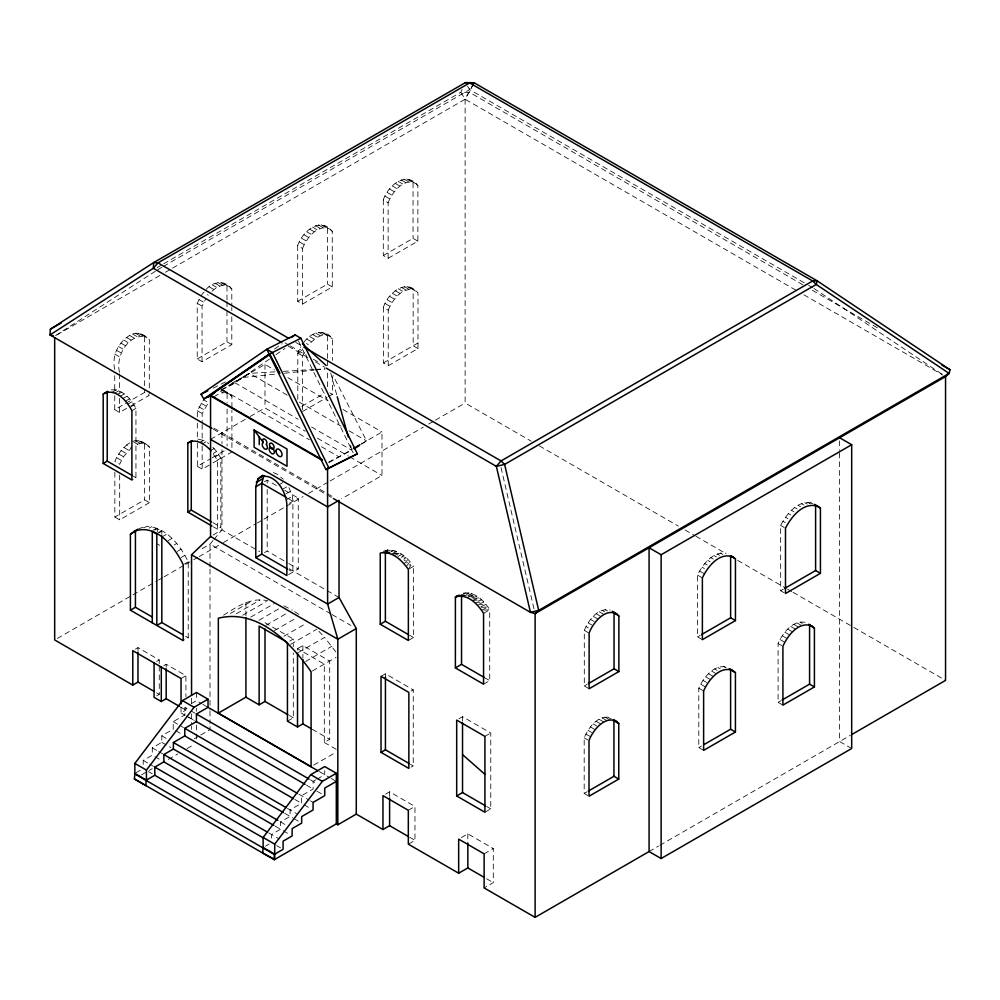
<?xml version="1.0" encoding="UTF-8"?>
<svg xmlns="http://www.w3.org/2000/svg" width="1000" height="1000" viewBox="0 0 1000 1000"><rect width="100%" height="100%" fill="white"/><g stroke="black" fill="none" stroke-linecap="round" stroke-linejoin="round"><path stroke-width="0.75" stroke-dasharray="5 3.75" d="M114.738 369.513C111.613 356.087 118.088 342.463 129.613 335.45C136.163 330.763 144.512 334.275 149.312 339.688L149.312 393.725M119.562 372.3C115.262 356.887 127.888 334 145.5 336.55M116.55 457.625L114.85 461.463L119.675 464.25L123.488 456.725L131.55 447.663L126.725 444.875L121.112 450.513L116.55 457.625L121.375 460.412M231.8 316.762L231.8 344.562L202.05 361.737L197.225 358.95L197.225 303.363L200.338 297.062M202.05 361.737L202.05 306.15L205.863 298.625M197.338 416.925L197.338 410.75L203.6 399.8L208.425 402.587L202.162 413.537L202.162 422.8M297.7 245.712C301.812 232.15 320.125 215.875 332.275 231.325L332.275 286.913L302.525 304.088L297.7 301.3L297.7 245.712L302.525 248.5L302.525 304.088M302.525 248.5C306.575 238.15 318.087 222.925 330.575 229.45M297.8 399.425L297.8 353.113L300.912 346.8M302.625 409.925L302.625 355.887L304.325 352.05L299.5 349.263M383.3 199.963C387.425 186.388 405.737 170.125 417.875 185.575L417.875 241.15L388.125 258.325L383.3 255.538L383.3 199.963L388.125 202.75L388.125 258.325M388.125 202.75C392.175 192.387 403.7 177.175 416.175 183.7M383.413 307.35C387.425 293.562 405.988 277.812 417.987 292.962L417.987 348.537L388.237 365.712L383.413 362.938L383.413 307.35L388.237 310.138L388.237 365.712M388.237 310.138C392.4 300.05 401.763 287.113 414.175 289.825M589.125 688.737L584.3 685.95L584.3 630.375C588.462 620.288 597.812 607.337 610.237 610.062M587.812 795.562L584.188 793.462L584.188 737.887C588.35 727.8 597.712 714.85 610.125 717.575M462.113 89.513L460.812 92.263L163.787 263.75M473.45 84.138L465.112 99.225L172.138 268.375M782.913 705.113L778.088 702.325L778.088 643.487C782.775 633.013 792.463 620.013 805.425 622.337M703.625 750.362L698.8 747.575L698.8 688.162C703.5 677.025 716.75 660.638 730 668.975M702.375 639.675L697.55 636.888L697.55 575.112C702.7 564.312 712.725 551.237 726.162 553.225M784.275 592.812L780.662 590.725L780.662 525.45C786.45 513.862 798.775 498.575 813.363 503.663M408.363 569.338L411.788 563.9C405.55 555.425 393.45 546.3 382.8 551.625M473.363 83.9L465.112 99.225L465.112 403.013L531.237 441.188M201.038 295.837L203.487 292.413L208.312 295.2M406.275 566.5L409.95 561.575L406.413 562.938M213 540.562L210.012 544.113L200.787 549.45M214 539.375L221.962 529.9L221.962 445.112M304.062 342.15C310.25 332.663 324.675 327.775 332.375 338.713L332.375 360.337M330.675 336.838C322.887 331.6 313.738 338.875 308.888 344.938L306.475 343.55M404.062 563.837L408.013 559.412L404.237 560.612M403.85 559.438L405.988 557.463L399.3 559.225M206.2 289.363C212.688 281.35 225.325 279.862 231.8 288.975L231.8 305.963M212 291.288C216.537 286.875 224.225 282.787 230.1 287.1M401.6 557.487L403.9 555.737L399.65 556.688M274.525 349.025L282.25 343.738M269.525 359.038L232.138 384.637L219.188 391.2M275.963 354.625L284.962 348.462M126.725 444.875L129.725 442.85M214.037 396.95C218.825 392.825 227.625 390.163 231.912 396.362L231.912 408.713M155.375 271.238L54.675 336.188L159.987 275.387M221.962 389.3L234.913 382.738L249.562 373.363L275.7 371.8M361.675 444.038L366.562 440.913L333 375.4M398.05 556.55L401.763 554.25L397.287 555.125M287.213 395.1L249.562 373.363L242.512 377.537L276.688 374.012M157.037 267.638L162.438 264.525M162.037 267.213L157.988 269.55L157.988 266.875M163.388 266.438L469.65 89.612L807.288 284.55M165.387 272.275L170.787 269.15M112.137 392.275L116.175 389.938C125.275 392.425 131.75 400.3 135.95 408.35L135.95 477.688L131.9 480.012M114.812 393.113L118.85 390.775M117.55 394.45L121.587 392.125M120.275 396.275L124.325 393.938M122.95 398.512L127 396.175M197.225 358.95L226.975 341.775L231.8 344.562M297.7 301.3L327.438 284.125L332.275 286.913M125.512 401.138L129.55 398.812M114.738 395.763L114.738 409.663L144.488 392.488L149.312 395.275L129.025 406.975M383.3 255.538L413.05 238.363L417.875 241.15M127.888 404.087L131.925 401.75M114.738 409.663L119.562 412.45L127.675 407.762M130.037 407.3L134.075 404.963M131.9 410.688L135.95 408.35M228.538 385.5L264.988 364.462L274.4 369.888M199.825 442.337L203.263 440.35L208.85 443.562M202.613 443.713L206.062 441.725M210.562 439.363L248.85 417.25M250.2 416.475L264.988 407.938L305.338 431.225M214.2 448.488L210.763 450.475L217.4 460.125L217.4 529.163L220.837 527.188L220.837 458.137L216.65 451.463L211.575 445.838M213.212 453.45L216.65 451.463M197.338 443.175L197.338 466.337L210.85 458.525M212.213 457.75L227.087 449.162M301.863 406.35L324.85 393.075M215.438 456.688L218.875 454.7M114.85 472.275L114.85 517.05L144.6 499.875L149.425 502.663L149.425 447.075C146.113 442.062 139.062 442.762 134.55 445.637M383.413 362.938L419.288 342.212M217.4 460.125L220.837 458.137M197.338 466.337L202.162 469.125L211.625 463.663M212.975 462.875L231.912 451.95L231.912 410.262M302.625 411.475L326.975 397.425M328.325 396.637L332.375 394.3L332.375 374.225M114.85 517.05L119.675 519.837L149.425 502.663M144.425 527.7L146.925 526.263C166.588 527.537 180.35 545.35 188.225 561.825L188.225 637.775L184.462 639.938M149.162 528.112L151.675 526.675M152.925 530.312L156.675 528.138M154.8 530.062L157.3 528.612L161.825 531.225L161.825 534.3M156.812 533.525L161.825 530.625M159.312 532.675L161.825 531.225M161.962 536.962L166.962 534.075M264.513 481.737L267.2 480.188L276.65 485.65M168.212 540.562L171.975 538.387M174.213 544.913L176.725 543.462M279.1 484.688L282.712 482.6M282.312 489.4L288.35 485.913L292.375 496.275L292.9 501.225L292.9 572.087L288.85 569.75M328.825 462.7L352.1 449.263M361.3 443.95L381.987 432.013L381.987 475.487L341.65 498.775M177.325 551.325L181.088 549.163M213.1 535.025L221.962 529.9L259.637 551.65M285.988 493.837L290.812 491.05M181.2 557.5L184.95 555.337M286.337 499.762L292.375 496.275M289.275 503.312L298.275 498.125L298.275 568.987L286.863 575.575M184.462 564L188.225 561.825M57.375 638.413L131.625 595.55M132.975 594.763L157.287 580.737M158.637 579.963L162.688 577.612M164.037 576.838L184.288 565.15M185.637 564.362L192.387 560.475M193.738 559.688L197.787 557.35M199.137 556.575L222.087 543.325M223.438 542.537L255.837 523.837M257.188 523.05L262.587 519.938M263.938 519.163L303.1 496.55M308.5 493.438L328.75 481.737M330.1 480.962L423.263 427.175M428.663 424.062L434.062 420.938M435.412 420.163L465.112 403.013M264.513 552.6L267.2 551.05L287.462 562.75M135.375 649.137L137.975 647.638L159.262 659.938L159.262 664.425M223.6 615.175C236.825 606.862 251.2 596.8 267.7 600.788M230.375 613.462L252.7 600.575M236.35 613.725L259.988 600.075M156.662 661.438L159.262 659.938M242.75 615.2L266.388 601.55M163.725 665.688L166.175 664.275L185.925 675.675L185.925 696.637M250.763 617.125L274.4 603.488M259 620.25L278.7 608.875M266.025 625.275L288.35 612.388M181.038 678.5L185.925 675.675M156.662 695.863L159.262 694.375L159.262 665.925M274.363 630.638L296.688 617.75M283.913 636.263L306.238 623.375M409.637 568.6L413.488 566.375L411.788 563.9L409.038 565.2M289.788 641.075L293.3 639.05L293.3 646.775M290.625 644.35L316.887 629.188M191.287 703.612L196.438 700.65L201.588 703.612M181.038 706.938L181.038 712.938L185.925 710.113L185.925 705.612M297.512 648.662L302.887 645.562L329.675 661.038L329.675 739.35L324.3 742.45L324.3 664.137L297.512 648.662L297.512 651.737M143.212 764.5L143.212 760.413L152.275 755.188L152.275 747.85L161.8 742.35L161.8 735.812L173.212 729.237L173.212 721.65L184.85 714.925L184.85 707.337L190 710.3M298.325 652.537L324.588 637.375L336.112 652.262M305.613 661.45L331.875 646.287M194.188 738.8L199.462 735.763M200.787 735L210.012 729.663L210.012 724.987M136.037 772.738L140.825 769.975M312.4 671L336.037 657.35M141.537 774.85L152.25 768.662M168.312 759.388L177.688 753.975M187.062 748.562L193.762 744.688M408.363 640.475L413.488 637.513L413.488 566.375M287.438 721.162L293.3 717.788L293.3 652.95M483.562 613.325L489.712 609.763C484.162 600.262 473.425 590.188 461.538 593.5M381.025 676.338L385.438 673.8L413.25 689.862L413.25 765.875L411.05 767.15M411.05 691.125L413.25 689.862M313.712 765.138L336.037 752.25M315.712 779.912L313.137 781.4L313.137 788.988L301.488 795.713L301.488 803.3L290.087 809.875L290.087 816.413L280.55 821.912L280.55 829.25L271.5 834.475L271.5 839.925M317 779.163L324.725 774.712L324.725 770.638M483.562 684.175L489.712 680.625L489.712 609.763L482.925 610.2M459.025 718.725L462.537 716.7L490.775 733.012L490.775 808.888L484.925 812.262M265.525 846.112L269.113 844.038M484.925 736.388L490.775 733.012M385.625 794.125L389.6 791.825L414.963 806.462L414.963 840.325L408.325 844.163M584.3 685.95L587 684.388M697.55 636.888L700.2 635.363M780.662 590.725L783.35 589.175M408.325 810.3L414.963 806.462M461.275 837.613L467.837 833.838L493.3 848.538L493.3 882.625L484.125 887.925M584.188 793.462L586.888 791.9M484.125 853.838L493.3 848.538M698.8 747.575L701.45 746.05M778.088 702.325L780.713 700.812M649.075 851.562L658.525 846.1M659.875 845.312L850.35 735.35M232 383.137L249.562 373.363M481.562 610.288L487.95 606.975L479.375 607.45L486 604.35L477.038 604.85L483.913 601.925L474.575 602.525L481.7 599.738L473.425 600.4M213.238 388.113L225.387 381.95M328.688 462.05L351.912 450.288L350.288 444.35M394.3 555.712L399.625 553.025L390.775 553.4M385.712 550.988L387.987 549.875L381.525 552.562M460.938 595.363L466.4 592.712L463.825 593.75M138.7 528.625L146.925 526.263M466.688 594.05L469.087 593.013L466.362 593.862M385.788 552.062L390.75 550.037L383.725 552.225M468.125 595.2L471.875 593.763L464.762 595.45M472.05 600.513L479.412 597.837L472.312 598.562M472.013 597.975L477.088 596.237L471.262 596.987M390.938 551.512L393.638 550.612L390.6 551.275M468.212 597.112L474.75 594.963L465.85 596.388M132.713 441.425C138.1 438.925 143.363 442.188 147.725 445.2M393.688 552.35L396.613 551.613L391.05 552.312M393.088 554.188L399.625 553.025M284.45 373.212L313.975 370.175M315.525 370.012L324.85 369.05M111.25 389.812L116.175 389.938M283.387 371.337L314.137 369.5M315.675 369.4L324.9 368.85M197.913 439.087L203.263 440.35M230.212 394.487L220.825 389.85L225.65 392.638M273.337 472.6L277.362 474.312L283.263 479.225M283.95 605.85L292.288 610.112M808.637 285.325L812.688 287.663M802.9 284.825L469.562 92.375L460.812 92.263L465.112 99.225L798.45 291.675M812.35 290.275L879.825 329.237M803.85 294.788L942.85 375.037M406.788 179.062L411.613 181.85M409.237 179.65L417.875 185.575M404.075 179.15L408.9 181.938M401.163 179.913L406 182.7M398.175 181.337L403 184.125M395.175 183.375L400.012 186.163M392.275 185.963L397.113 188.738M389.562 189L394.387 191.788M387.113 192.425L391.938 195.212M385 196.125L389.825 198.9M810.775 502.675L813.188 504.062M807.887 502.35L810.3 503.738M804.762 502.688L807.175 504.087M321.188 224.812L326.012 227.6M323.638 225.413L332.275 231.325M318.463 224.9L323.288 227.688M801.488 503.688L803.9 505.087M315.562 225.675L320.387 228.463M798.125 505.337L800.537 506.725M312.562 227.1L317.4 229.887M794.775 507.575L797.188 508.963M309.575 229.125L314.4 231.912M409.35 287.038L416.287 291.087M406.9 286.45L411.725 289.237M411.45 288.3L417.987 292.962M404.175 286.537L409 289.325M791.488 510.35L793.913 511.75M306.675 231.713L311.5 234.5M401.275 287.312L406.1 290.1M788.375 513.612L790.788 515M398.288 288.725L403.113 291.512M303.95 234.762L308.788 237.55M395.288 290.763L400.112 293.55M785.487 517.275L787.9 518.663M301.5 238.188L306.325 240.975M392.388 293.35L397.212 296.137M299.4 241.875L304.225 244.662M782.887 521.25L785.3 522.65M389.675 296.4L394.5 299.188M780.662 525.45L784.275 527.537M387.212 299.812L392.05 302.6M385.112 303.512L389.938 306.3M417.987 348.537L413.162 345.763L413.162 290.175M539.338 445.863L678.337 526.112M685.088 530.013L694.538 535.462M695.888 536.25L725.575 553.387M737.712 560.4L786.3 588.45M787.65 589.225L791.7 591.562M793.05 592.35L852.425 626.625M853.775 627.413L945.55 680.387M720.45 553.05L722.862 554.45M717.312 553.975L719.725 555.363M714.087 555.538L716.5 556.925M321.287 332.2L326.112 334.988M323.738 332.8L332.375 338.713M710.863 557.7L713.275 559.087M318.575 332.3L323.4 335.087M315.675 333.062L320.5 335.85M707.725 560.4L710.138 561.8M312.675 334.487L317.5 337.275M220.712 282.462L225.538 285.25M223.162 283.062L231.8 288.975M218 282.55L222.825 285.338M704.75 563.587L707.163 564.975M309.688 336.525L314.513 339.312M215.087 283.325L219.925 286.112M799.975 622.013L802.387 623.413M702.013 567.163L704.425 568.55M306.788 339.1L311.613 341.887M212.1 284.75L216.925 287.538M796.95 622.863L801.775 625.65M209.1 286.775L213.938 289.562M793.838 624.35L798.662 627.137M699.6 571.038L704.425 573.825M790.713 626.462L795.55 629.237M295.75 342.388L301.15 345.513M697.55 575.112L702.375 577.9M787.688 629.1L792.525 631.888M284.938 342.837L288.988 345.188M290.338 345.962L306.55 355.325M313.3 359.212L320.05 363.113M784.837 632.225L789.663 635.013M288.375 346.262L308.625 357.962M315.387 361.863L324.837 367.312M297.8 353.113L302.625 355.887M782.237 635.725L787.062 638.513M198.925 299.525L203.75 302.312M779.963 639.513L784.788 642.3M197.225 303.363L202.05 306.15M778.088 643.487L781.7 645.575M329.963 392.9L332.375 394.3M287.85 377.663L328.2 400.95M342.987 409.487L381.987 432.013M299.312 402.1L341.012 426.163M349.075 430.825L366.562 440.913M234.913 382.738L298.125 419.237M311.575 427L351.912 450.288M723.763 666.4L726.175 667.788M140.675 333.762L147.613 337.812M717.837 667.45L720.25 668.838M138.225 333.175L143.05 335.962M142.787 335.025L149.312 339.688M317.438 438.212L348.363 456.075M349.712 456.85L381.987 475.487M135.512 333.263L140.338 336.05M714.7 668.95L717.113 670.35M851.688 748.512L839.625 741.538L839.625 451.775M132.613 334.038L137.438 336.825M605.062 609.562L607.475 610.95M711.562 671.062L716.388 673.85M129.613 335.45L134.438 338.237M223.312 390.075L309.375 439.762M321.488 446.75L338.963 456.85M223.275 390.45L231.912 396.362M602.163 610.325L604.575 611.725M220.512 391.337L222.925 392.725M126.625 337.488L131.45 340.275M708.512 673.725L713.35 676.513M599.175 611.75L604 614.538M123.713 340.075L128.55 342.863M596.175 613.787L601 616.575M705.638 676.862L710.462 679.65M121 343.125L125.825 345.913M593.275 616.362L598.1 619.15M703.012 680.375L706.637 682.463M118.55 346.55L123.375 349.325M590.562 619.412L594.175 621.512M700.713 684.175L705.537 686.963M116.438 350.238L121.263 353.025M588.1 622.837L591.725 624.925M698.8 688.162L703.625 690.95M201.137 403.225L205.975 406.012M114.738 354.075L119.562 356.863M586 626.525L588.413 627.925M199.037 406.912L203.863 409.7M584.3 630.375L589.125 633.162M197.338 410.75L202.162 413.537M213.875 428.1L333.587 497.225M213.3 429.212L332.05 497.775M284.762 490.325L298.275 498.125M287.5 498.113L292.9 501.225M138.338 440.562L143.162 443.35M140.787 441.163L149.425 447.075M135.612 440.65L140.438 443.438M133.925 442.125L137.537 444.212M607.675 716.988L611.3 719.075M604.963 717.075L609.788 719.862M602.05 717.837L606.888 720.625M599.062 719.262L603.888 722.05M123.825 447.463L128.65 450.25M596.062 721.3L600.9 724.087M121.112 450.513L125.938 453.3M593.162 723.888L596.788 725.975M118.65 453.938L123.488 456.725M590.45 726.938L595.275 729.712M588 730.35L591.613 732.45M585.887 734.05L590.712 736.838M288.812 563.525L298.275 568.987M484.35 677.525L489.712 680.625M409.475 635.188L413.488 637.513M133.338 476.175L135.95 477.688M212.775 522.525L220.837 527.188M584.188 737.887L587.812 739.975M289.237 568.75L339.025 597.487M213.363 526.838L217.4 529.163M330.788 613.85L210.012 544.113L210.012 567.513M332.125 614.625L350.913 625.462M157.3 543.975L159.562 545.275M265 622.712L293.3 639.05M486.737 806.55L490.775 808.888M410.6 764.35L413.25 765.875M185.588 636.25L188.225 637.775M289.25 715.45L293.3 717.788M312.262 729.287L329.675 739.35M324.3 742.45L338.663 750.738M202.875 704.362L208.025 707.337M319.363 771.612L329.875 777.688M331.163 778.425L336.312 781.4M486.6 878.763L493.3 882.625M191.287 711.05L195.15 713.275M310.45 779.85L317 783.625M409.625 837.237L414.963 840.325M156.6 692.837L159.262 694.375M180.65 707.075L185.925 710.113M188.713 717.15L193.863 720.125M306.438 785.113L313.137 788.988M317 791.213L322.15 794.188M181.038 712.938L184.988 715.212M186.3 715.975L194.213 720.537M173.212 721.65L178.363 724.613M179.65 725.362L183.5 727.588M298.812 794.163L309.212 800.163M310.5 800.913L313.075 802.4M175.787 730.713L182.225 734.438M294.788 799.425L301.488 803.3M304.062 804.788L310.5 808.5M161.8 735.812L166.95 738.787M287.4 808.337L296.525 813.6M161.8 742.35L170.812 747.55M284.725 813.312L292.663 817.9M293.95 818.637L299.1 821.612M152.275 747.85L157.413 750.825M158.7 751.575L162.562 753.8M280.55 821.912L285.7 824.887M154.85 756.675L161.275 760.387M275.188 826.162L280.55 829.25M283.125 830.738L289.562 834.463M143.212 760.413L148.363 763.388M149.65 764.125L153.512 766.363M268.825 832.925L279.225 838.938M148.363 771.562L152.225 773.787M276.65 845.625L280.512 847.85M294.675 611.65L299.438 614.712M813.975 288.525L942.962 374.875M318.812 631.237L324.588 637.375M467.5 86.125L469.65 89.612L469.65 85.6M298.512 341.05L353.113 452.738M330.725 373.038L337.25 396.8M501.025 467.6L534.038 609M839.625 440.875L839.625 450.213M467.837 833.838L467.837 843.125M462.537 716.7L462.537 721.25M413.05 182.787L413.05 238.363M389.6 791.825L389.6 796.438M385.438 673.8L385.438 676.9M327.438 228.538L327.438 284.125M327.55 335.938L327.55 359.087M327.55 360.637L327.55 366.812M327.55 372.987L327.55 388.425M302.887 645.562L302.887 657.85M267.2 480.188L267.2 483.263M267.2 489.425L267.2 551.05M264.988 364.462L264.988 407.938M245.912 602.288L245.912 616.287M231.8 307.5L231.8 310.587M227.087 393.575L227.087 402.837M227.087 409.025L227.087 446.075M226.975 286.188L226.975 300.087M226.975 301.625L226.975 309.35M226.975 310.887L226.975 341.775M221.962 432.775L221.962 443.562M210.012 569.062L210.012 709.4M210.012 710.95L210.012 723.425M202.162 424.35L202.162 444.425M202.162 445.962L202.162 469.125M197.338 423.1L197.338 441.637M196.438 692.487L196.438 700.65M196.438 708.238L196.438 711.275M196.438 724.925L196.438 732.525M196.438 734.038L196.438 741.625M191.55 698.225L191.55 704.463M191.55 713.825L191.55 724.737M191.55 726.287L191.55 729.412M166.175 664.275L166.175 667.262M157.3 528.612L157.3 531.688M144.6 444.288L144.6 499.875M144.488 336.9L144.488 392.488M137.975 647.638L137.975 650.638M119.562 373.85L119.562 392.375M119.562 398.55L119.562 412.45M119.675 475.062L119.675 519.837M114.738 375.688L114.738 389.588"/><path stroke-width="1.5" d="M333.4 498.55L530.438 612.312L535.112 613.562L945.55 376.6L949.125 373.413L950 369.75L817.138 280.812L474.1 82.762L465.35 82.65L153.688 262.587L50.375 329.225L50 334.938L211.95 428.425M260.338 476.712C275.387 472.9 286.238 491.65 286.863 504.712L286.863 575.575L255.787 557.625L255.787 486.775L257.875 479L262.75 475.312M257.875 479L263.9 475.513L261.825 483.288L261.825 554.15L287.5 568.962M947.038 374.312L945.55 376.6L945.55 680.387L851.688 734.575M208.025 699.175L194.062 707.288L146.425 770.088L146.425 780.113L134.838 773.425L134.838 763.4L182.488 700.6L196.438 692.487L208.025 699.175L208.025 707.337L318.012 770.837M274.713 854.175L263.125 847.487L263.125 837.463L310.763 774.663L324.725 766.562L336.312 773.25L336.312 823.9L274.275 859.712L134.412 778.962L134.838 773.425M263.125 847.487L262.688 853.025L274.713 859.463L274.713 844.15L322.35 781.35L336.312 773.25M191.55 695.113L191.55 554.775L210.562 536.487L210.562 395.875L322.188 460.325M133.688 531.512C155.8 522.688 174.913 546.95 183.212 564.712L183.212 640.662L130.412 610.188L130.412 534.237L137.438 529.35M130.412 534.237L137.6 529.538M300.863 338.25L295.138 334.913L266.762 349.275L325.95 469.562L357.35 453.8L300.863 338.25L269.462 354.012L207.625 397.05L270.75 353.825M211.488 395.1L203.775 399L201.075 394.263L266.762 349.275L272.5 352.625L328.988 468.162M291.262 337.562L295.138 334.913M203.775 399L269.462 354.012L279.738 373.275M105.05 392.875C117.013 389.125 126.975 401.262 131.9 410.688L131.9 480.012L103.188 463.438L103.188 394.113L107.75 391.325M354.35 448.725L359.237 445.6M212.025 526.062L187.838 512.1L187.838 443.05C195.8 437.762 205.362 444.462 210.763 450.475M50.375 329.225L61.175 322.987M103.188 394.113L107.225 391.775L107.225 461.1L132.037 475.425M103.188 463.438L107.225 461.1M187.838 443.05L192.087 440.562M187.838 512.1L191.275 510.112L211.438 521.75M256.325 482.438L262.35 478.95M255.787 486.775L261.825 483.288L286.15 497.325M353.425 448.5L359.988 444.712M130.412 610.188L135.425 607.288L152.15 616.95M327.562 506.912L339.025 500.363L339.025 597.487L356.287 628.562L356.287 814.112L382.962 829.513L389.6 825.688L408.288 836.475M255.787 557.625L261.825 554.15M182.938 634.725L161.825 622.537L156.812 625.425L156.812 534.113L152.287 531.5L152.287 622.812M54.675 337.75L54.675 639.975L132.787 685.075L137.975 682.075L153.938 691.3M339.025 597.487L327.625 604.075L210.562 536.487M154.075 662.925L154.075 697.362L161.287 701.525L166.175 698.713L179.338 706.312M305.087 784.338L196.438 721.612L196.438 714.025L208.025 707.337M356.287 628.562L337.825 639.225L191.55 554.775M293.45 798.65L184.788 735.925L184.788 728.337L196.438 721.612M218.337 713.112L311.087 766.663L311.087 671.762C290.9 642.463 257.337 608.45 218.337 618.212L218.337 713.112L245.912 697.188L259.137 704.825L265 701.45L287.9 714.675M283.387 812.537L173.388 749.038L173.388 742.5L184.788 735.925M380.238 624.237L408.363 640.475L408.363 569.338C402.088 560.538 392.038 550.588 380.238 553.1L380.238 624.237L385.375 621.275L408.137 634.425M273.85 825.387L163.85 761.875L163.85 754.538L173.388 749.038M134.412 778.962L146 785.65L146 780.362L154.8 775.275L263.45 838M154.8 775.275L154.8 767.1L163.85 761.875M457.85 595.625L455.387 597.05L455.387 667.913L483.562 684.175L483.562 613.325C477.8 604.225 467.25 592.987 455.387 597.05L459.025 595.262M287.438 642.438L287.438 721.162L297.512 726.975L302.887 723.875L310.925 728.525M455.387 667.913L461.538 664.362L484.35 677.525M649.075 851.562L649.075 547.775L661.137 554.738L851.688 444.725L851.688 748.512L661.137 858.525L649.075 851.562L535.112 917.35L484.125 887.925L484.125 853.838L458.663 839.125L458.663 873.213L467.837 867.925L483.913 877.212M381.025 752.362L408.85 768.425L408.85 692.4L381.025 676.338L381.025 752.362L385.438 749.812L409.275 763.587M336.312 781.4L324.725 788.088L324.725 795.675L313.075 802.4L313.075 809.987L301.675 816.575L301.675 823.1L292.137 828.612L292.137 835.938L283.087 841.162L283.087 849.338L274.275 854.425L134.412 773.675M336.312 823.9L337.825 824.775L356.287 814.112M588.35 683.612L614.05 668.775L618.875 671.562L618.875 615.988C607.487 605.025 592.762 622.425 589.125 633.162L589.125 688.737L618.875 671.562M701.525 634.6L730.612 617.8L735.45 620.588L735.45 558.812L730.987 555.7M784.688 588.4L815.6 570.55L820.425 573.337L820.425 508.062L814.575 504.35M735.45 620.588L702.375 639.675L702.375 577.9C707.562 566.75 719.55 551.5 733.4 557.087M820.425 573.337L785.487 593.513L785.487 528.237C791.287 516.65 803.6 501.362 818.188 506.45M456.675 795.962L484.925 812.262L484.925 736.388L456.675 720.088L456.675 795.962L462.537 792.575L485.387 805.775M588.25 791.125L613.938 776.287L618.763 779.075L618.763 723.5C607.375 712.537 592.65 729.938 589.012 740.675L589.012 796.25L618.763 779.075M704.1 744.525L730.6 729.225L735.425 732.013L735.425 672.6L729.887 668.725M782.025 700.062L809.575 684.15L814.412 686.938L814.412 628.088L808.9 624.2M735.425 732.013L703.625 750.362L703.625 690.95C708.375 680.113 720.175 664.875 733.512 670.812M814.412 686.938L782.913 705.113L782.913 646.275C787.562 635.5 799.312 620.262 812.525 626.287M322.025 459.6L210.4 395.15L214.45 392.9M201.075 394.263L207.825 390.85M210.4 395.15L212.975 393.85M325.95 469.562L357.35 453.8M457.388 596.337L459.963 595.3M263.4 442.625L262.962 442.762A3.675 2.112 60 0 0 262.962 447A3.675 2.112 60 0 0 266.637 449.125A3.675 2.112 60 0 0 266.637 444.888L266.188 444.225A2.988 1.725 60 0 0 266.288 440.75A2.988 1.725 60 0 0 263.3 439.025A2.988 1.725 60 0 0 263.3 442.475L254.112 430.012L254.112 447.287L287 466.275L287 449L254.112 430.012M270.6 447.525L270.7 447.488A3.675 2.112 60 0 1 272.663 448.325L273.375 449.125M461.912 596.125L464.762 595.45M386.875 552.837L389.663 552.487M474.1 82.762L465.35 82.65M53.5 335.875L50 334.938L153.312 268.288L157.988 262.863L469.65 82.925L812.688 280.975L816.263 284.475L949.125 373.413L538.688 610.375L535.112 613.562L535.112 917.35M941.9 365.075L950 369.75M839.625 437.75L851.688 444.725M820.425 508.062L815.6 505.275L815.6 570.55M735.45 558.812L730.612 556.025L730.612 617.8M814.412 628.088L809.575 625.3L809.575 684.15M288.988 338.488L157.988 262.863L153.688 262.587L153.312 268.288L281.625 342.362M303.85 347.075L501.025 460.913L504.613 464.412L538.688 610.375L530.438 612.312L496.35 466.35L326.188 368.1M735.425 672.6L730.6 669.812L730.6 729.225M617.175 614.113L612.337 611.325L618.875 615.988M210.562 439.363L327.625 506.95M613.438 719.525L617.062 721.625M618.763 723.5L613.938 720.713L613.938 776.287M286.1 641.65L259.137 626.087L259.137 704.825M182.488 700.6L194.062 707.288M310.763 774.663L322.35 781.35M196.438 714.025L309.113 779.075M458.663 873.213L408.325 844.163L408.325 810.3L382.962 795.65L382.962 829.513M184.788 728.337L297.475 793.388M173.388 742.5L286.062 807.562M163.85 754.538L277.875 820.375M154.8 767.1L267.475 832.163M134.838 763.4L146.425 770.088M263.125 837.463L274.713 844.15M462.537 754.638L484.925 774.325M302.362 343.787L326.112 365.475M269.462 354.012L279.637 373.175M337.25 396.8L348.25 436.912M661.137 554.738L661.137 858.525M614.05 613.2L614.05 668.775M467.837 843.125L467.837 867.925M462.537 722.775L462.537 792.575M461.538 595.037L461.538 664.362M389.6 797.975L389.6 825.688M385.375 553.237L385.375 621.275M385.438 676.9L385.438 749.812M337.825 824.775L337.825 639.225L327.625 604.075L327.562 468.088M302.887 659.388L302.887 723.875M297.512 653.275L297.512 726.975M274.275 854.425L274.275 859.712M265 628.888L265 701.45M259.237 436.625L259.237 444.562M245.912 617.85L245.912 697.188M191.275 441.062L191.275 510.112M181.038 703.95L181.038 678.5L132.787 650.638L132.787 685.075M166.175 668.763L166.175 698.713M161.825 535.837L161.825 622.537M161.287 667.1L161.287 701.525M137.975 652.138L137.975 682.075M135.425 531.337L135.425 607.288M817.138 280.812L816.263 284.475L504.613 464.412L496.35 466.35L501.025 460.913L812.688 280.975L817.138 280.812M272.85 448.938L272.8 448.95A2.988 1.725 60 0 1 270.688 447.738L269.913 447.388A3.675 2.112 60 0 0 269.913 451.625A3.675 2.112 60 0 0 273.575 453.738A3.675 2.112 60 0 0 273.575 449.5L272.85 448.938A3.237 1.875 60 0 1 269.513 444.762A3.237 1.875 60 0 1 272.675 444.038A3.237 1.875 60 0 1 273.35 448.825L272.85 448.938M276.012 451.075A4.263 2.462 60 0 0 280.538 456.7A4.263 2.462 60 0 0 280.538 450.675A4.263 2.462 60 0 0 276.012 451.075"/></g></svg>
